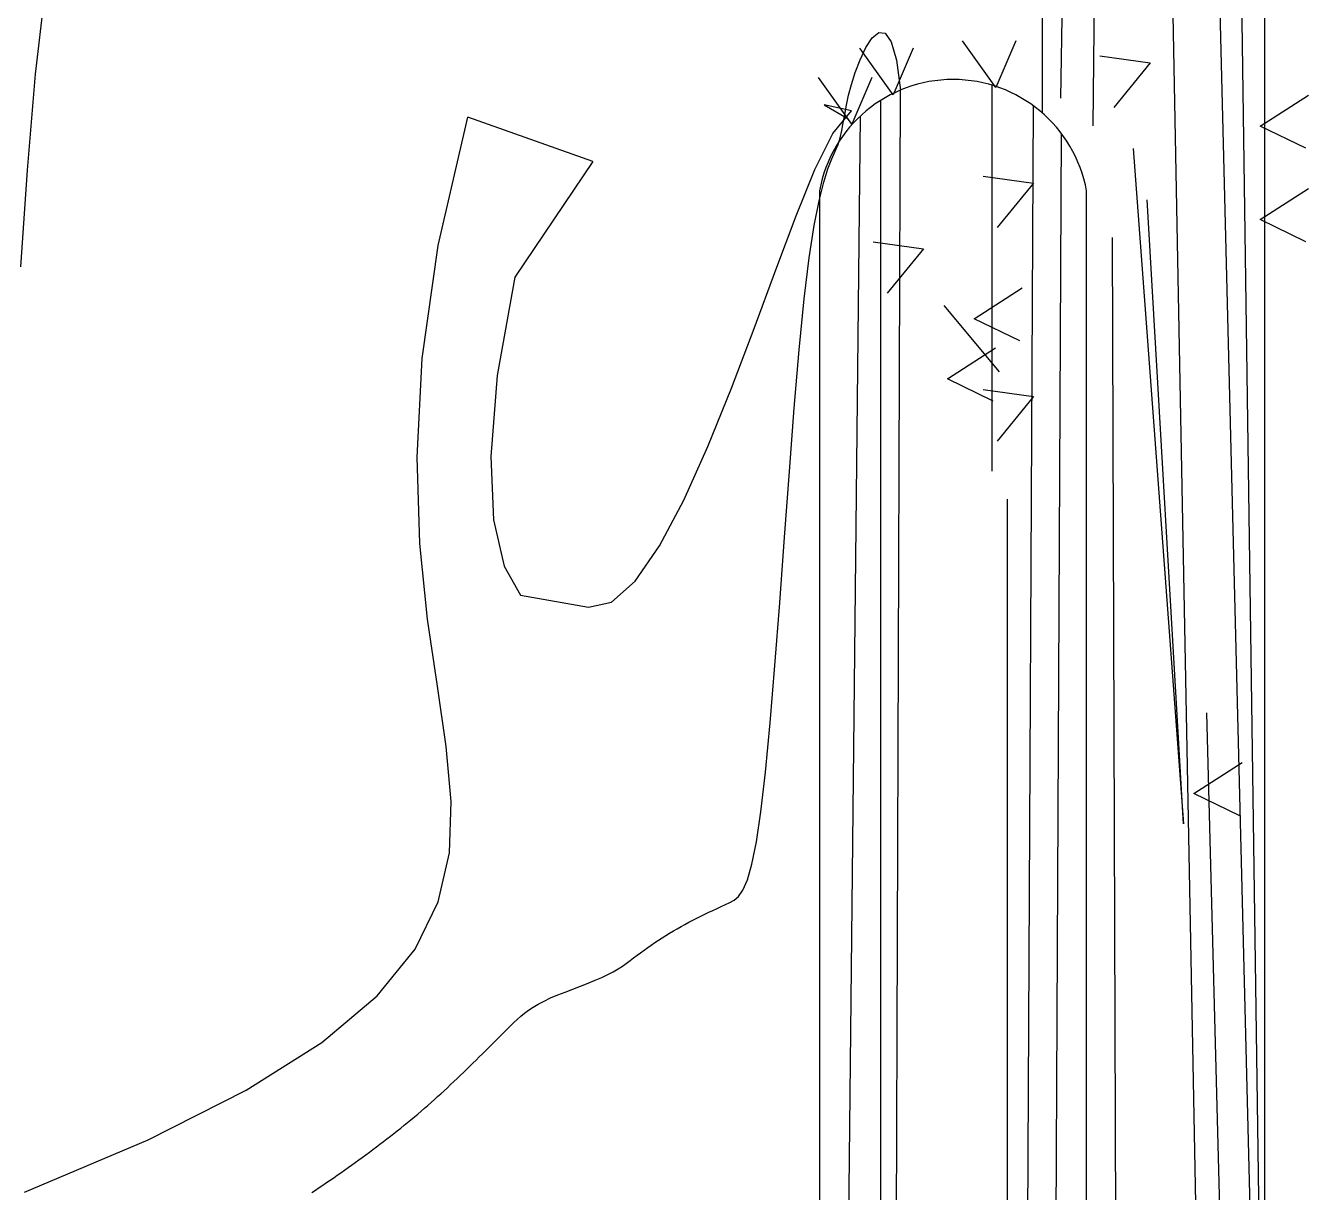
# Model space of a CAD drawing. Header units: millimetres. Extents: x 284148 to 331264, y 78716 to 101523.
# Drawn here: x 304761 to 305554, y 85147 to 85869 of the extents above; entities that cross this region are included whole.
import ezdxf

# ---------------------------------------------------------------- set-up
doc = ezdxf.new("R2010")
doc.units = ezdxf.units.MM

# ---------------------------------------------------------------- blocks, each defined once
blk = doc.blocks.new('A$C524512C2')
for p, q in [((1293.38, 1969.71), (1285.02, 1189.48)), ((1366.94, 1959.9), (1391.36, 262.34)), ((1277.64, 1959.55), (1265.12, 1206.74)), ((1356, 141.71), (1322.18, 1917.86)), ((1391.36, 161.83), (1347.4, 1917.86)), ((1253.64, 1907.31), (1253.64, 1197.64)), ((1391.36, 146.07), (1391.36, 1907.31)), ((631.03, 1221.55), (637.78, 1280.04)), ((1148.61, 1243.95), (1152.64, 1247.27)), ((1152.64, 1247.27), (1156.59, 1246.82)), ((1156.59, 1246.82), (1160.28, 1241.48)), ((1141.15, 1230.5), (1144.71, 1237.99)), ((1144.71, 1237.99), (1148.61, 1243.95)), ((1160.28, 1241.48), (1163.5, 1230.14)), ((1224.97, 1213.24), (1204.35, 1242.14)), ((1237.33, 1242.14), (1224.97, 1213.24)), ((1138.11, 1222.59), (1141.15, 1230.5)), ((1161.48, 1208.78), (1140.87, 1237.68)), ((1173.85, 1237.68), (1161.48, 1208.78)), ((1163.5, 1230.14), (1166.05, 1211.68)), ((1289.32, 1232.84), (1320.45, 1228.46)), ((1135.74, 1215.2), (1138.11, 1222.59)), ((1320.45, 1228.46), (1297.95, 1201)), ((625.99, 1162.09), (631.03, 1221.55)), ((1136.03, 1190.66), (1115.41, 1219.57)), ((1133.95, 1208.45), (1135.74, 1215.2)), ((1148.4, 1219.57), (1136.03, 1190.66)), ((1222.65, 1214.69), (1222.65, 975.82)), ((1132.61, 1202.29), (1133.95, 1208.45)), ((1165.9, 1211.62), (1161.98, 110.64)), ((1388.52, 1189.33), (1418.33, 1208.61)), ((1135.71, 1198.84), (1118.81, 1202.58)), ((1118.81, 1202.58), (1133.06, 1194.27)), ((1124.19, 1184.89), (1135.71, 1198.84)), ((1131.56, 1196.64), (1132.61, 1202.29)), ((1153.65, 1205.21), (1153.65, 326.17)), ((1248.11, 1202.05), (1243.89, 355.36)), ((880.1, 1115.45), (898.39, 1195.03)), ((975.79, 1167.6), (898.39, 1195.03)), ((1129.76, 1186.66), (1130.65, 1191.45)), ((1141.11, 1195.52), (1129.8, 118.27)), ((1130.65, 1191.45), (1131.56, 1196.64)), ((1133.06, 1194.27), (1136.02, 1190.31)), ((1112.99, 1162.6), (1124.19, 1184.89)), ((1127.4, 1178), (1128.72, 1182.2)), ((1128.72, 1182.2), (1129.76, 1186.66)), ((1265.43, 1185.05), (1259.56, 5.55)), ((1416.83, 1175.66), (1388.52, 1189.33)), ((1125.69, 1173.89), (1127.4, 1178)), ((1309.94, 1175.58), (1341.07, 757.78)), ((975.79, 1167.6), (927.55, 1095.91)), ((1121.21, 1163.03), (1123.61, 1169.18)), ((1123.61, 1169.18), (1125.69, 1173.89)), ((621.91, 1102.38), (625.99, 1162.09)), ((1101.42, 1133.82), (1112.99, 1162.6)), ((1118.55, 1154.66), (1121.21, 1163.03)), ((1217.29, 1158.52), (1248.42, 1154.14)), ((1115.7, 1143.23), (1118.55, 1154.66)), ((1248.42, 1154.14), (1225.92, 1126.68)), ((1388.52, 1131.52), (1418.33, 1150.81)), ((1112.7, 1127.93), (1115.7, 1143.23)), ((1115.92, 1149.36), (1115.92, 120.45)), ((1281.18, 131.9), (1281.18, 1149.36)), ((1341.07, 757.78), (1318.57, 1143.75)), ((1088.92, 1100.4), (1101.42, 1133.82)), ((1109.62, 1107.95), (1112.7, 1127.93)), ((1416.83, 1117.86), (1388.52, 1131.52)), ((1296.97, 1120.47), (1300.38, 137.89)), ((870.28, 1045.7), (880.1, 1115.45)), ((1149.15, 1117.77), (1180.28, 1113.4)), ((1180.28, 1113.4), (1157.78, 1085.94)), ((1106.52, 1082.47), (1109.62, 1107.95)), ((927.55, 1095.91), (916.66, 1035.08)), ((1075.55, 1064.23), (1088.92, 1100.4)), ((1211.52, 1070.14), (1241.33, 1089.42)), ((1103.43, 1051.08), (1106.52, 1082.47)), ((1227.31, 1037.31), (1193.04, 1078.46)), ((1061.47, 1027.19), (1075.55, 1064.23)), ((1239.83, 1056.47), (1211.52, 1070.14)), ((1100.37, 1014.99), (1103.43, 1051.08)), ((1195.03, 1032.98), (1224.84, 1052.26)), ((867.13, 984.66), (870.28, 1045.7)), ((916.66, 1035.08), (912.63, 985.06)), ((1223.34, 1019.31), (1195.03, 1032.98)), ((1046.89, 991.15), (1061.47, 1027.19)), ((1217.29, 1026.39), (1248.42, 1022.02)), ((1248.42, 1022.02), (1225.92, 994.56)), ((1097.34, 975.79), (1100.37, 1014.99)), ((868.84, 931.23), (867.13, 984.66)), ((912.63, 985.06), (914.38, 945.78)), ((1031.98, 958.01), (1046.89, 991.15)), ((1094.34, 935.11), (1097.34, 975.79)), ((1016.94, 929.65), (1031.98, 958.01)), ((1231.94, 958.57), (1231.94, 5.55)), ((914.38, 945.78), (920.84, 917.17)), ((873.59, 884.32), (868.84, 931.23)), ((1001.96, 907.94), (1016.94, 929.65)), ((1091.37, 894.55), (1094.34, 935.11)), ((920.84, 917.17), (930.94, 899.17)), ((987.21, 894.78), (1001.96, 907.94)), ((930.94, 899.17), (973.04, 891.73)), ((973.04, 891.73), (987.21, 894.78)), ((1088.42, 855.71), (1091.37, 894.55)), ((879.6, 842.81), (873.59, 884.32)), ((1085.51, 820.2), (1088.42, 855.71)), ((885.04, 805.6), (879.6, 842.81)), ((1355.36, 826.49), (1373.04, 143.89)), ((1082.62, 789.64), (1085.51, 820.2)), ((888.11, 771.58), (885.04, 805.6)), ((1347.57, 776.45), (1377.38, 795.73)), ((1079.76, 765.21), (1082.62, 789.64)), ((887.03, 739.75), (888.11, 771.58)), ((1375.88, 762.78), (1347.57, 776.45)), ((1076.93, 746.52), (1079.76, 765.21)), ((1074.12, 732.75), (1076.93, 746.52)), ((880.13, 709.46), (887.03, 739.75)), ((1071.34, 723.08), (1074.12, 732.75)), ((1068.59, 716.69), (1071.34, 723.08)), ((1065.87, 712.78), (1068.59, 716.69)), ((865.76, 680.18), (880.13, 709.46)), ((1052.62, 705.41), (1055.22, 706.63)), ((1055.22, 706.63), (1057.84, 707.86)), ((1057.84, 707.86), (1060.49, 709.11)), ((1060.49, 709.11), (1063.17, 710.52)), ((1063.17, 710.52), (1065.87, 712.78)), ((1037.54, 698.09), (1039.99, 699.35)), ((1039.99, 699.35), (1042.47, 700.58)), ((1042.47, 700.58), (1044.97, 701.79)), ((1044.97, 701.79), (1047.5, 703)), ((1047.5, 703), (1050.05, 704.2)), ((1050.05, 704.2), (1052.62, 705.41)), ((1023.26, 690.09), (1025.59, 691.48)), ((1025.59, 691.48), (1027.94, 692.85)), ((1027.94, 692.85), (1030.31, 694.2)), ((1030.31, 694.2), (1032.7, 695.52)), ((1032.7, 695.52), (1035.11, 696.82)), ((1035.11, 696.82), (1037.54, 698.09)), ((1009.7, 681.16), (1011.92, 682.71)), ((1011.92, 682.71), (1014.15, 684.24)), ((1014.15, 684.24), (1016.4, 685.74)), ((1016.4, 685.74), (1018.67, 687.22)), ((1018.67, 687.22), (1020.96, 688.66)), ((1020.96, 688.66), (1023.26, 690.09)), ((842.28, 651.36), (865.76, 680.18)), ((998.78, 673.08), (1000.99, 674.74)), ((1000.99, 674.74), (1003.15, 676.38)), ((1003.15, 676.38), (1005.32, 678)), ((1005.32, 678), (1007.5, 679.59)), ((1007.5, 679.59), (1009.7, 681.16)), ((988.37, 666.26), (991.33, 667.99)), ((991.33, 667.99), (994.01, 669.7)), ((994.01, 669.7), (996.47, 671.4)), ((996.47, 671.4), (998.78, 673.08)), ((968.2, 657.35), (972.86, 659.16)), ((972.86, 659.16), (977.29, 660.96)), ((977.29, 660.96), (981.4, 662.74)), ((981.4, 662.74), (985.08, 664.51)), ((985.08, 664.51), (988.37, 666.26)), ((808.04, 622.46), (842.28, 651.36)), ((949.66, 649.98), (954.05, 651.84)), ((954.05, 651.84), (958.69, 653.69)), ((958.69, 653.69), (963.44, 655.53)), ((963.44, 655.53), (968.2, 657.35)), ((935.98, 642.45), (938.83, 644.35)), ((938.83, 644.35), (942.02, 646.24)), ((942.02, 646.24), (945.62, 648.12)), ((945.62, 648.12), (949.66, 649.98)), ((924.99, 632.88), (926.95, 634.8)), ((926.95, 634.8), (928.98, 636.72)), ((928.98, 636.72), (931.12, 638.64)), ((931.12, 638.64), (933.43, 640.55)), ((933.43, 640.55), (935.98, 642.45)), ((917.21, 625.14), (919.15, 627.08)), ((919.15, 627.08), (921.1, 629.01)), ((921.1, 629.01), (923.05, 630.95)), ((923.05, 630.95), (924.99, 632.88)), ((761.39, 592.94), (808.04, 622.46)), ((909.43, 617.39), (911.38, 619.33)), ((911.38, 619.33), (913.32, 621.26)), ((913.32, 621.26), (915.27, 623.2)), ((915.27, 623.2), (917.21, 625.14)), ((901.63, 609.67), (903.58, 611.59)), ((903.58, 611.59), (905.54, 613.52)), ((905.54, 613.52), (907.49, 615.45)), ((907.49, 615.45), (909.43, 617.39)), ((893.77, 602.02), (895.74, 603.92)), ((895.74, 603.92), (897.71, 605.83)), ((897.71, 605.83), (899.67, 607.75)), ((899.67, 607.75), (901.63, 609.67)), ((885.81, 594.5), (887.81, 596.36)), ((887.81, 596.36), (889.8, 598.24)), ((889.8, 598.24), (891.79, 600.13)), ((891.79, 600.13), (893.77, 602.02)), ((700.69, 562.25), (761.39, 592.94)), ((875.69, 585.32), (877.73, 587.13)), ((877.73, 587.13), (879.77, 588.95)), ((879.77, 588.95), (881.79, 590.79)), ((881.79, 590.79), (883.8, 592.64)), ((883.8, 592.64), (885.81, 594.5)), ((867.44, 578.18), (869.52, 579.95)), ((869.52, 579.95), (871.59, 581.73)), ((871.59, 581.73), (873.64, 583.52)), ((873.64, 583.52), (875.69, 585.32)), ((859.06, 571.24), (861.16, 572.95)), ((861.16, 572.95), (863.27, 574.69)), ((863.27, 574.69), (865.36, 576.43)), ((865.36, 576.43), (867.44, 578.18)), ((848.39, 562.8), (850.54, 564.46)), ((850.54, 564.46), (852.68, 566.14)), ((852.68, 566.14), (854.81, 567.83)), ((854.81, 567.83), (856.94, 569.53)), ((856.94, 569.53), (859.06, 571.24)), ((624.29, 529.85), (700.69, 562.25)), ((837.56, 554.6), (839.74, 556.22)), ((839.74, 556.22), (841.91, 557.85)), ((841.91, 557.85), (844.08, 559.49)), ((844.08, 559.49), (846.24, 561.14)), ((846.24, 561.14), (848.39, 562.8)), ((826.58, 546.61), (828.78, 548.2)), ((828.78, 548.2), (830.98, 549.79)), ((830.98, 549.79), (833.18, 551.38)), ((833.18, 551.38), (835.37, 552.99)), ((835.37, 552.99), (837.56, 554.6)), ((815.48, 538.81), (817.71, 540.36)), ((817.71, 540.36), (819.93, 541.91)), ((819.93, 541.91), (822.15, 543.47)), ((822.15, 543.47), (824.37, 545.04)), ((824.37, 545.04), (826.58, 546.61)), ((804.29, 531.14), (806.53, 532.67)), ((806.53, 532.67), (808.77, 534.19)), ((808.77, 534.19), (811.01, 535.73)), ((811.01, 535.73), (813.25, 537.26)), ((813.25, 537.26), (815.48, 538.81)), ((802.04, 529.63), (804.29, 531.14))]:
    blk.add_line(p, q)
blk.add_arc((1198.55, 1134.21), 84.01, 10.38886, 169.61114)

msp = doc.modelspace()

# ---------------------------------------------------------------- block references
msp.add_blockref('A$C524512C2', (304136.02, 84617.09))

doc.saveas('drawing.dxf')
